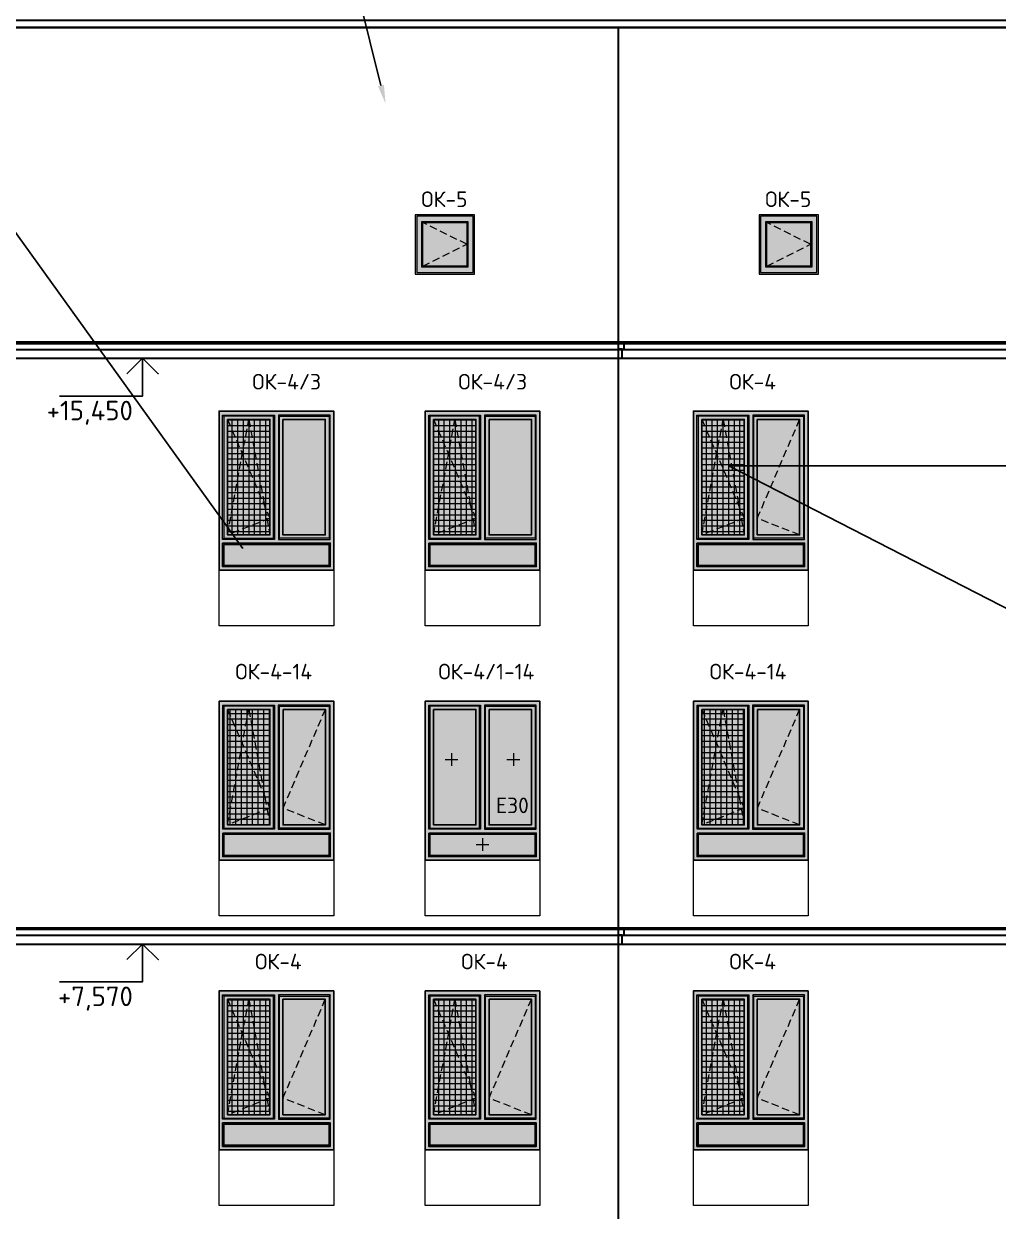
# Model space of a CAD drawing. Header units: millimetres. Extents: x -136099598 to 9192475, y 0 to 555997.
# Drawn here: x -344765 to -331665, y 292529 to 308503 of the extents above; entities that cross this region are included whole.
import ezdxf
from ezdxf import colors
from ezdxf.entities.mleader import LeaderData, LeaderLine
from ezdxf.math import Vec2, Vec3

# ---------------------------------------------------------------- set-up
doc = ezdxf.new("R2010")
doc.units = ezdxf.units.MM
doc.header["$MEASUREMENT"] = 0
doc.linetypes.add('ADSK_Штриховая_ш2 п1', pattern=[3, 2, -1])
doc.layers.add('!_Окно_00_Штрих_Стекло', color=7, linetype='Continuous', lineweight=0, true_color=0x737373)
doc.layers.add('RAL 7016', color=7, linetype='Continuous', lineweight=0, true_color=0x383e42)
for name, color, linetype, lineweight in [('_0', 250, 'Continuous', 9), ('АР-Выноски', 5, 'Continuous', 5), ('АР_Выноски для экспертизы', 200, 'Continuous', 9), ('АР_Карниз основная часть 4 этажа', 103, 'Continuous', 30), ('АР_колонны металлические', 251, 'Continuous', 30), ('Подвал', 250, 'ADSK_Штриховая_ш2 п1', 30), ('РАЗМЕРЫ ВНУТРЕННИЕ', 137, 'Continuous', 5), ('СТЕНЫ кирпич ЛИДЕР', 250, 'Continuous', 15), ('Фасад_тонкие', 7, 'Continuous', 5)]:
    doc.layers.add(name, color=color, linetype=linetype, lineweight=lineweight)
for name, color, linetype in [('PDF _0', 7, 'Continuous'), ('PDF _PDF _0', 7, 'Continuous'), ('PDF _Текст', 7, 'Continuous')]:
    doc.layers.add(name, color=color, linetype=linetype)
doc.styles.add('ICOCPEUR', font='isocpeur.ttf')
doc.styles.add('PDF ISOCPEUR', font='isocpeur.ttf')
pattern_1 = [(180, (263, 473.496), (-7e-15, -75), []), (270, (263, 473.496), (75, -1e-14), [])]

# ---------------------------------------------------------------- blocks, each defined once
blk = doc.blocks.new('A$Cbb492947')
at = {"layer": '!_Окно_00_Штрих_Стекло'}
h = blk.add_hatch(color=256, dxfattribs=at)
h.dxf.hatch_style = 1
h.set_gradient(color1=(70, 92, 124), color2=(219, 225, 235), name='CURVED')
h.paths.add_polyline_path([(113, 2027), (682, 2027), (682, 473), (113, 473)])
h.paths.add_polyline_path([(1427, 2027), (858, 2027), (858, 473), (1427, 473)])
h.paths.add_polyline_path([(63, 347), (1477, 347), (1477, 63), (63, 63)])
at = {"layer": 'PDF _PDF _0', "lineweight": 0, "true_color": 0x636466}
h = blk.add_hatch(dxfattribs=at)
h.set_pattern_fill('ANSI37', color=251, scale=600, angle=135)
h.set_pattern_definition(pattern_1)
h.paths.add_polyline_path([(682, 473), (682, 2027), (113, 2026), (113, 474)])
at = {"layer": 'RAL 7016'}
h = blk.add_hatch(color=256, dxfattribs=at)
h.dxf.hatch_style = 1
h.paths.add_polyline_path([(0, 0), (1540, 0), (1540, 2140), (0, 2140)])
h.paths.add_polyline_path([(63, 347), (1477, 347), (1477, 63), (63, 63)], flags=16)
h.paths.add_polyline_path([(858, 2027), (1427, 2027), (1427, 473), (858, 473)], flags=16)
h.paths.add_polyline_path([(113, 2027), (682, 2027), (682, 473), (113, 473)], flags=16)
at = {"layer": 'PDF _0', "linetype": 'ADSK_Штриховая_ш2 п1', "lineweight": 0, "ltscale": 50}
for p, q in [((113, 2027), (682, 697)), ((113, 473), (398, 2027)), ((398, 2027), (682, 473)), ((858, 697), (1427, 2027)), ((682, 697), (113, 473)), ((1427, 473), (858, 697))]:
    blk.add_line(p, q, dxfattribs=at)
at = {"layer": 'PDF _Текст'}
for points in [[(0, 0), (1540, 0), (1540, 2140), (0, 2140)], [(113, 2027), (682, 2027), (682, 473), (113, 473)], [(858, 2027), (1427, 2027), (1427, 473), (858, 473)], [(47, 363), (1493, 363), (1493, 47), (47, 47)], [(63, 347), (1477, 347), (1477, 63), (63, 63)]]:
    blk.add_lwpolyline(points, close=True, dxfattribs=at)
at = {"layer": 'РАЗМЕРЫ ВНУТРЕННИЕ'}
for p, q in [((47, 2086), (63, 2070)), ((729, 2070), (745, 2086)), ((812, 2070), (796, 2086)), ((1493, 2086), (1477, 2070)), ((63, 430), (47, 414)), ((729, 430), (745, 414)), ((812, 430), (796, 414)), ((1477, 430), (1493, 414))]:
    blk.add_line(p, q, dxfattribs=at)
at = {"layer": 'РАЗМЕРЫ ВНУТРЕННИЕ', "color": 7}
for points in [[(745, 414), (47, 414), (47, 2086), (745, 2086)], [(796, 414), (1493, 414), (1493, 2086), (796, 2086)]]:
    blk.add_lwpolyline(points, close=True, dxfattribs=at)
at = {"layer": 'РАЗМЕРЫ ВНУТРЕННИЕ'}
for points in [[(63, 430), (729, 430), (729, 2070), (63, 2070)], [(1477, 430), (812, 430), (812, 2070), (1477, 2070)]]:
    blk.add_lwpolyline(points, close=True, dxfattribs=at)
at = {"layer": 'PDF _Текст', "lineweight": 0, "insert": (483, 2429), "char_height": 210, "attachment_point": 7, "style": 'PDF ISOCPEUR'}
blk.add_mtext('ОК-4', dxfattribs=at)
blk = doc.blocks.new('A$C51732155')
at = {"layer": '!_Окно_00_Штрих_Стекло'}
h = blk.add_hatch(color=256, dxfattribs=at)
h.dxf.hatch_style = 1
h.set_gradient(color1=(70, 92, 124), color2=(219, 225, 235), name='CURVED')
h.paths.add_polyline_path([(104, 106), (693, 106), (693, 695), (104, 695)])
at = {"layer": 'RAL 7016', "ltscale": 100, "transparency": 33554687}
h = blk.add_hatch(color=256, dxfattribs=at)
h.dxf.hatch_style = 1
h.paths.add_polyline_path([(798, 798), (0, 798), (0, 0), (798, 0)])
h.paths.add_polyline_path([(693, 695), (693, 106), (104, 106), (104, 695)], flags=16)
at = {"layer": 'PDF _0', "lineweight": 0}
blk.add_lwpolyline([(89, 710), (708, 710), (709, 92), (89, 92)], close=True, dxfattribs=at)
at = {"layer": 'PDF _0', "linetype": 'ADSK_Штриховая_ш2 п1', "lineweight": 0, "ltscale": 50}
blk.add_lwpolyline([(104, 106), (693, 401), (104, 695)], dxfattribs=at)
at = {"layer": 'PDF _PDF _0', "lineweight": 0}
for points in [[(0, 0), (798, 0), (798, 798), (0, 798)], [(20, 20), (778, 20), (778, 778), (20, 778)], [(693, 106), (104, 106), (104, 695), (693, 695)]]:
    blk.add_lwpolyline(points, close=True, dxfattribs=at)
at = {"layer": 'PDF _Текст', "lineweight": 0, "insert": (81, 902), "char_height": 210, "attachment_point": 7, "style": 'PDF ISOCPEUR'}
blk.add_mtext('ОК-5', dxfattribs=at)
blk = doc.blocks.new('A$C6519c794')
at = {"layer": '!_Окно_00_Штрих_Стекло'}
h = blk.add_hatch(color=256, dxfattribs=at)
h.dxf.hatch_style = 1
h.set_gradient(color1=(70, 92, 124), color2=(219, 225, 235), name='CURVED')
h.paths.add_polyline_path([(113, 2027), (682, 2027), (682, 473), (113, 473)])
h.paths.add_polyline_path([(1427, 2027), (858, 2027), (858, 473), (1427, 473)])
h.paths.add_polyline_path([(63, 347), (1477, 347), (1477, 63), (63, 63)])
at = {"layer": 'PDF _PDF _0', "lineweight": 0, "true_color": 0x636466}
h = blk.add_hatch(dxfattribs=at)
h.set_pattern_fill('ANSI37', color=251, scale=600, angle=135)
h.set_pattern_definition(pattern_1)
h.paths.add_polyline_path([(682, 473), (682, 2027), (113, 2026), (113, 474)])
at = {"layer": 'RAL 7016'}
h = blk.add_hatch(color=256, dxfattribs=at)
h.dxf.hatch_style = 1
h.paths.add_polyline_path([(0, 0), (1540, 0), (1540, 2140), (0, 2140)])
h.paths.add_polyline_path([(63, 347), (1477, 347), (1477, 63), (63, 63)], flags=16)
h.paths.add_polyline_path([(858, 2027), (1427, 2027), (1427, 473), (858, 473)], flags=16)
h.paths.add_polyline_path([(113, 2027), (682, 2027), (682, 473), (113, 473)], flags=16)
at = {"layer": 'PDF _0', "linetype": 'ADSK_Штриховая_ш2 п1', "lineweight": 0, "ltscale": 50}
for p, q in [((113, 2027), (682, 697)), ((113, 473), (398, 2027)), ((398, 2027), (682, 473)), ((682, 697), (113, 473))]:
    blk.add_line(p, q, dxfattribs=at)
at = {"layer": 'PDF _Текст'}
for points in [[(0, 0), (1540, 0), (1540, 2140), (0, 2140)], [(113, 2027), (682, 2027), (682, 473), (113, 473)], [(858, 2027), (1427, 2027), (1427, 473), (858, 473)], [(47, 363), (1493, 363), (1493, 47), (47, 47)], [(63, 347), (1477, 347), (1477, 63), (63, 63)]]:
    blk.add_lwpolyline(points, close=True, dxfattribs=at)
at = {"layer": 'РАЗМЕРЫ ВНУТРЕННИЕ'}
for p, q in [((47, 2086), (63, 2070)), ((729, 2070), (745, 2086)), ((812, 2070), (796, 2086)), ((1493, 2086), (1477, 2070)), ((63, 430), (47, 414)), ((729, 430), (745, 414)), ((812, 430), (796, 414)), ((1477, 430), (1493, 414))]:
    blk.add_line(p, q, dxfattribs=at)
at = {"layer": 'РАЗМЕРЫ ВНУТРЕННИЕ', "color": 7}
for points in [[(745, 414), (47, 414), (47, 2086), (745, 2086)], [(796, 414), (1493, 414), (1493, 2086), (796, 2086)]]:
    blk.add_lwpolyline(points, close=True, dxfattribs=at)
at = {"layer": 'РАЗМЕРЫ ВНУТРЕННИЕ'}
for points in [[(63, 430), (729, 430), (729, 2070), (63, 2070)], [(1477, 430), (812, 430), (812, 2070), (1477, 2070)]]:
    blk.add_lwpolyline(points, close=True, dxfattribs=at)
at = {"layer": 'PDF _Текст', "lineweight": 0, "insert": (445, 2429), "char_height": 210, "attachment_point": 7, "style": 'PDF ISOCPEUR'}
blk.add_mtext('ОК-4/3', dxfattribs=at)
blk = doc.blocks.new('Карниз основная часть')
at = {"layer": 'АР_Карниз основная часть 4 этажа', "ltscale": 150}
for points in [[(-350192, 304004), (-350242, 304004), (-350242, 304124), (-350272, 304124), (-350272, 304204), (-350192, 304224)], [(-350272, 304204), (-350192, 304204)], [(-350242, 304124), (-350192, 304124)]]:
    blk.add_lwpolyline(points, dxfattribs=at)
blk = doc.blocks.new('ОК-4дробь1-14')
at = {"layer": '!_Окно_00_Штрих_Стекло'}
h = blk.add_hatch(color=256, dxfattribs=at)
h.dxf.hatch_style = 1
h.set_gradient(color1=(70, 92, 124), color2=(219, 225, 235), name='CURVED')
h.paths.add_polyline_path([(20867, 299280), (21436, 299280), (21436, 297727), (20867, 297727)])
h.paths.add_polyline_path([(22181, 299280), (21612, 299280), (21612, 297727), (22181, 297727)])
h.paths.add_polyline_path([(20817, 297601), (22231, 297601), (22231, 297317), (20817, 297317)])
at = {"layer": 'RAL 7016'}
h = blk.add_hatch(color=256, dxfattribs=at)
h.dxf.hatch_style = 1
h.paths.add_polyline_path([(20754, 297254), (22294, 297254), (22294, 299393), (20754, 299393)])
h.paths.add_polyline_path([(20817, 297601), (22231, 297601), (22231, 297317), (20817, 297317)], flags=16)
h.paths.add_polyline_path([(21612, 299280), (22181, 299280), (22181, 297727), (21612, 297727)], flags=16)
h.paths.add_polyline_path([(20867, 299280), (21436, 299280), (21436, 297727), (20867, 297727)], flags=16)
at = {"layer": 'PDF _PDF _0', "lineweight": 0}
for p, q in [((21021, 298607), (21194, 298607)), ((21108, 298693), (21108, 298521)), ((21853, 298607), (22026, 298607)), ((21939, 298693), (21939, 298521)), ((21439, 297463), (21611, 297463)), ((21525, 297549), (21525, 297377))]:
    blk.add_line(p, q, dxfattribs=at)
at = {"layer": 'PDF _Текст'}
for points in [[(20754, 297254), (22294, 297254), (22294, 299393), (20754, 299393)], [(20867, 299280), (21436, 299280), (21436, 297727), (20867, 297727)], [(21612, 299280), (22181, 299280), (22181, 297727), (21612, 297727)], [(20801, 297617), (22247, 297617), (22247, 297301), (20801, 297301)], [(20817, 297601), (22231, 297601), (22231, 297317), (20817, 297317)]]:
    blk.add_lwpolyline(points, close=True, dxfattribs=at)
at = {"layer": 'РАЗМЕРЫ ВНУТРЕННИЕ'}
for p, q in [((20801, 299339), (20817, 299323)), ((21482, 299323), (21498, 299339)), ((21565, 299323), (21549, 299339)), ((22247, 299339), (22231, 299323)), ((20817, 297684), (20801, 297668)), ((21482, 297684), (21498, 297668)), ((21565, 297684), (21549, 297668)), ((22231, 297684), (22247, 297668))]:
    blk.add_line(p, q, dxfattribs=at)
at = {"layer": 'РАЗМЕРЫ ВНУТРЕННИЕ', "color": 7}
for points in [[(21498, 297668), (20801, 297668), (20801, 299339), (21498, 299339)], [(21549, 297668), (22247, 297668), (22247, 299339), (21549, 299339)]]:
    blk.add_lwpolyline(points, close=True, dxfattribs=at)
at = {"layer": 'РАЗМЕРЫ ВНУТРЕННИЕ'}
for points in [[(20817, 297684), (21482, 297684), (21482, 299323), (20817, 299323)], [(22231, 297684), (21565, 297684), (21565, 299323), (22231, 299323)]]:
    blk.add_lwpolyline(points, close=True, dxfattribs=at)
at = {"layer": 'PDF _Текст', "lineweight": 0, "insert": (20931, 299683), "char_height": 210, "attachment_point": 7, "style": 'PDF ISOCPEUR'}
blk.add_mtext('ОК-4/1-14', dxfattribs=at)
at = {"layer": 'PDF _Текст', "color": 1, "lineweight": 0, "insert": (21704, 297884), "char_height": 210, "attachment_point": 7, "style": 'PDF ISOCPEUR'}
blk.add_mtext('E30', dxfattribs=at)
blk = doc.blocks.new('ОК4-14')
at = {"layer": '!_Окно_00_Штрих_Стекло'}
h = blk.add_hatch(color=256, dxfattribs=at)
h.dxf.hatch_style = 1
h.set_gradient(color1=(70, 92, 124), color2=(219, 225, 235), name='CURVED')
h.paths.add_polyline_path([(23637, 299280), (24206, 299280), (24206, 297727), (23637, 297727)])
h.paths.add_polyline_path([(24951, 299280), (24382, 299280), (24382, 297727), (24951, 297727)])
h.paths.add_polyline_path([(23587, 297601), (25001, 297601), (25001, 297317), (23587, 297317)])
at = {"layer": 'PDF _PDF _0', "lineweight": 0, "true_color": 0x636466}
h = blk.add_hatch(dxfattribs=at)
h.set_pattern_fill('ANSI37', color=251, scale=600, angle=135)
h.set_pattern_definition([(180, (23786.5, 297727.05), (-7e-15, -75), []), (270, (23786.5, 297727.05), (75, -1e-14), [])])
h.paths.add_polyline_path([(24206, 297727), (24206, 299280), (23637, 299280), (23637, 297728)])
at = {"layer": 'RAL 7016'}
h = blk.add_hatch(color=256, dxfattribs=at)
h.dxf.hatch_style = 1
h.paths.add_polyline_path([(23524, 297254), (25064, 297254), (25064, 299393), (23524, 299393)])
h.paths.add_polyline_path([(23587, 297601), (25001, 297601), (25001, 297317), (23587, 297317)], flags=16)
h.paths.add_polyline_path([(24382, 299280), (24951, 299280), (24951, 297727), (24382, 297727)], flags=16)
h.paths.add_polyline_path([(23637, 299280), (24206, 299280), (24206, 297727), (23637, 297727)], flags=16)
at = {"layer": 'PDF _0', "linetype": 'ADSK_Штриховая_ш2 п1', "lineweight": 0, "ltscale": 50}
for p, q in [((23637, 299280), (24206, 297951)), ((23637, 297727), (23921, 299280)), ((23921, 299280), (24206, 297727)), ((24382, 297951), (24951, 299280)), ((24206, 297951), (23637, 297727)), ((24951, 297727), (24382, 297951))]:
    blk.add_line(p, q, dxfattribs=at)
at = {"layer": 'PDF _Текст'}
for points in [[(23524, 297254), (25064, 297254), (25064, 299393), (23524, 299393)], [(23637, 299280), (24206, 299280), (24206, 297727), (23637, 297727)], [(24382, 299280), (24951, 299280), (24951, 297727), (24382, 297727)], [(23571, 297617), (25017, 297617), (25017, 297301), (23571, 297301)], [(23587, 297601), (25001, 297601), (25001, 297317), (23587, 297317)]]:
    blk.add_lwpolyline(points, close=True, dxfattribs=at)
at = {"layer": 'РАЗМЕРЫ ВНУТРЕННИЕ'}
for p, q in [((23571, 299339), (23587, 299323)), ((24252, 299323), (24268, 299339)), ((24335, 299323), (24319, 299339)), ((25017, 299339), (25001, 299323)), ((23587, 297684), (23571, 297668)), ((24252, 297684), (24268, 297668)), ((24335, 297684), (24319, 297668)), ((25001, 297684), (25017, 297668))]:
    blk.add_line(p, q, dxfattribs=at)
at = {"layer": 'РАЗМЕРЫ ВНУТРЕННИЕ', "color": 7}
for points in [[(24268, 297668), (23571, 297668), (23571, 299339), (24268, 299339)], [(24319, 297668), (25017, 297668), (25017, 299339), (24319, 299339)]]:
    blk.add_lwpolyline(points, close=True, dxfattribs=at)
at = {"layer": 'РАЗМЕРЫ ВНУТРЕННИЕ'}
for points in [[(23587, 297684), (24252, 297684), (24252, 299323), (23587, 299323)], [(25001, 297684), (24335, 297684), (24335, 299323), (25001, 299323)]]:
    blk.add_lwpolyline(points, close=True, dxfattribs=at)
at = {"layer": 'PDF _Текст', "lineweight": 0, "insert": (23741, 299683), "char_height": 210, "attachment_point": 7, "style": 'PDF ISOCPEUR'}
blk.add_mtext('ОК-4-14', dxfattribs=at)

msp = doc.modelspace()

# ---------------------------------------------------------------- linework, layer by layer
at = {"layer": 'АР_Карниз основная часть 4 этажа', "ltscale": 150}
for points in [[(-350192, 304223.6), (-320416.1, 304223.6)], [(-350192, 304203.6), (-320416.1, 304203.6)], [(-350192, 304123.6), (-320416.1, 304123.6)], [(-350192, 304003.6), (-320416.1, 304003.6)], [(-350192, 296343.6), (-320416.1, 296343.6)], [(-350192, 296323.6), (-320416.1, 296323.6)], [(-350192, 296243.6), (-320416.1, 296243.6)], [(-350192, 296123.6), (-320416.1, 296123.6)]]:
    msp.add_lwpolyline(points, dxfattribs=at)
at = {"layer": 'СТЕНЫ кирпич ЛИДЕР', "lineweight": 30, "ltscale": 100}
for p, q in [((-350192, 308453.6), (-281257, 308453.6)), ((-336772, 288472.9, 1.7), (-336772, 308453.6))]:
    msp.add_line(p, q, dxfattribs=at)
msp.add_lwpolyline([(-350192, 308553.5), (-281256.6, 308553.5), (-281256.6, 308453.6), (-350192, 308453.6)], close=True, dxfattribs=at)
at = {"layer": 'СТЕНЫ кирпич ЛИДЕР', "ltscale": 100}
for points in [[(-342138.5, 301153.6), (-340598.3, 301153.6), (-340598.3, 300405.1), (-342138.5, 300405.1)], [(-339368.5, 301153.6), (-337828.3, 301153.6), (-337828.3, 300405.1), (-339368.5, 300405.1)], [(-335762, 301153.6), (-334221.8, 301153.6), (-334221.8, 300405.1), (-335762, 300405.1)], [(-342138.5, 297253.6), (-340598.3, 297253.6), (-340598.3, 296505.1), (-342138.5, 296505.1)], [(-339368.5, 297253.6), (-337828.3, 297253.6), (-337828.3, 296505.1), (-339368.5, 296505.1)], [(-335762, 297253.6), (-334221.8, 297253.6), (-334221.8, 296505.1), (-335762, 296505.1)], [(-342138.5, 293353.6), (-340598.3, 293353.6), (-340598.3, 292605.1), (-342138.5, 292605.1)], [(-339368.5, 293353.6), (-337828.3, 293353.6), (-337828.3, 292605.1), (-339368.5, 292605.1)], [(-335762, 293353.6), (-334221.8, 293353.6), (-334221.8, 292605.1), (-335762, 292605.1)]]:
    msp.add_lwpolyline(points, close=True, dxfattribs=at)
at = {"layer": 'Фасад_тонкие', "lineweight": 25}
for p, q in [((-342702.1, 304003.6), (-343637.1, 304003.6)), ((-342702.1, 296123.6), (-343637.1, 296123.6))]:
    msp.add_line(p, q, dxfattribs=at)
for points in [[(-344285.3, 303493.6), (-343169.6, 303493.6), (-343169.6, 304003.6), (-342956.2, 303794.7), (-343169.6, 304003.6), (-343378.5, 303794.7)], [(-344285.3, 295613.6), (-343169.6, 295613.6), (-343169.6, 296123.6), (-342956.2, 295914.7), (-343169.6, 296123.6), (-343378.5, 295914.7)]]:
    msp.add_lwpolyline(points, dxfattribs=at)

# ---------------------------------------------------------------- block references
at = {"layer": '_0', "ltscale": 150}
for p in [(-342138.5, 301153.6), (-339368.5, 301153.6)]:
    msp.add_blockref('A$C6519c794', p, dxfattribs=at)
at = {"layer": 'АР_Карниз основная часть 4 этажа', "xscale": -1}
for p in [(-686964, 0, 1.1), (-686964, -7880, 1.1)]:
    msp.add_blockref('Карниз основная часть', p, dxfattribs=at)
at = {"layer": 'АР_колонны металлические'}
for name, p in [('ОК4-14', (-365662, 0)), ('ОК-4дробь1-14', (-360122, 0)), ('ОК4-14', (-359285.5, 0))]:
    msp.add_blockref(name, p, dxfattribs=at)
at = {"layer": 'Подвал', "ltscale": 150}
for name, p in [('A$C51732155', (-339502.3, 305135.4)), ('A$C51732155', (-334880, 305135.4)), ('A$Cbb492947', (-335762, 301153.6)), ('A$Cbb492947', (-342138.5, 293353.6)), ('A$Cbb492947', (-339368.5, 293353.6)), ('A$Cbb492947', (-335762, 293353.6))]:
    msp.add_blockref(name, p, dxfattribs=at)

# ---------------------------------------------------------------- texts
at = {"layer": 'PDF _0', "color": 18, "lineweight": 25, "true_color": 0x000000, "char_height": 262.49, "width": 905.602, "attachment_point": 3, "style": 'PDF ISOCPEUR'}
for s, insert in [('+15,450', (-343298.1, 303431.6)), ('+7,570', (-343298.1, 295551.6))]:
    msp.add_mtext(s, dxfattribs=dict(at, insert=insert))

# ---------------------------------------------------------------- leaders
at = {"layer": 'АР-Выноски'}
ml = msp.add_multileader_mtext('Standard', dxfattribs=at)
ml.set_content('\\A1;{\\W0.8;Установка москитных сеток на поворотно-откидные створки, в весенний, летний и осенний период.}', color=256, style='ICOCPEUR')
ml.set_leader_properties()
ml.build(insert=Vec2(0, 0))
ml.multileader.update_dxf_attribs({"text_left_attachment_type": 6, "text_right_attachment_type": 6, "dogleg_length": 100, "arrow_head_size": 250})
ctx = ml.context
ctx.base_point, ctx.char_height, ctx.arrow_head_size, ctx.landing_gap_size, ctx.plane_origin = Vec3(-324661.4, 312767.7), 250, 250, 25, Vec3(-318145.6, 312318.7)
ctx.left_attachment, ctx.right_attachment = 6, 6
notes = []
notes.append((ctx, [(1, (1, 1, 0), (-325080.7, 312767.7), (1, 0), 419.2, [(2, [(-323477.7, 302557.3), (-335288.4, 302557.3), (-328347.1, 298991.8)], 0, [])])]))
ctx.mtext.insert, ctx.mtext.width, ctx.mtext.defined_height, ctx.mtext.flow_direction = Vec3(-324636.4, 313092.7), 7622.924, 230, 5
at = {"layer": 'АР_Выноски для экспертизы'}
ml = msp.add_multileader_mtext('Standard', dxfattribs=at)
ml.set_content('\\A1;{\\W0.8;Очистка фасада от окрасочного слоя, очистка межблочных швов от штукатурки и герметика, заделка трещин. Локальная обработка фасада антисептическими составами типа Картоцид-компаунд. Просушка стен на участках замачивания. \\W0.7;Устройство Системы фасадной теплоизоляционной композиционной c теплоизоляционным слоем из минераловатных плит{\\W0.8; }\\A0;плотностью -105 кг/м³\\A1;\\W0.8;,  толщиной - 150 мм (в 1 слой), \\W0.7;полимерным/минеральным декоративным защитным слоем и последующим окрашиванием высокопаропроницаемой самоочищающейся фасадной силикатной краской в 2 слоя по подготовленной поверхности. }', color=256, style='ICOCPEUR')
ml.set_leader_properties(color=256)
ml.build(insert=Vec2(0, 0))
ml.multileader.update_dxf_attribs({"text_left_attachment_type": 6, "text_right_attachment_type": 6, "dogleg_length": 100, "arrow_head_size": 250})
ctx = ml.context
ctx.base_point, ctx.char_height, ctx.arrow_head_size, ctx.landing_gap_size, ctx.plane_origin = Vec3(-356036.5, 313143.1), 250, 250, 25, Vec3(-338571.6, 312099.5)
ctx.left_attachment, ctx.right_attachment = 6, 6
notes.append((ctx, [(0, (1, 1, 0), (-341335.2, 313143.1), (-1, 0), 100, [(0, [(-339902.2, 307430.1)], 0, [])])]))
ctx.mtext.insert, ctx.mtext.width, ctx.mtext.flow_direction = Vec3(-356011.5, 313468.1), 14727.298, 5
ml = msp.add_multileader_mtext('Standard', dxfattribs=at)
ml.set_content('\\A1;{\\W0.8;Демонтаж подоконных отливов}', color=256, style='ICOCPEUR')
ml.set_leader_properties(color=256)
ml.build(insert=Vec2(0, 0))
ml.multileader.update_dxf_attribs({"text_left_attachment_type": 6, "text_right_attachment_type": 6, "dogleg_length": 100, "arrow_head_size": 250})
ctx = ml.context
ctx.base_point, ctx.char_height, ctx.arrow_head_size, ctx.landing_gap_size, ctx.plane_origin = Vec3(-347843.1, 309957.6), 250, 250, 25, Vec3(-339598.4, 309759.5)
ctx.left_attachment, ctx.right_attachment = 6, 6
notes.append((ctx, [(1, (1, 1, 0), (-347943.1, 309957.6), (1, 0), 100, [(1, [(-341675.7, 301241.5)], 0, []), (0, [(-348695.3, 301173.6)], 0, [])])]))
ctx.mtext.insert, ctx.mtext.width, ctx.mtext.flow_direction = Vec3(-347818.1, 310257.6), 6323.333, 5
for ctx, leaders in notes:
    for number, flags, end, landing, length, lines in leaders:
        leader = LeaderData()
        leader.index, (leader.has_last_leader_line, leader.has_dogleg_vector, leader.attachment_direction) = number, flags
        leader.last_leader_point, leader.dogleg_vector, leader.dogleg_length = Vec3(end), Vec3(landing), length
        for number, points, colour, breaks in lines:
            line = LeaderLine()
            line.index, line.vertices, line.color, line.breaks = number, Vec3.list(points), colors.encode_raw_color(colour), breaks
            leader.lines.append(line)
        ctx.leaders.append(leader)

doc.saveas('drawing.dxf')
